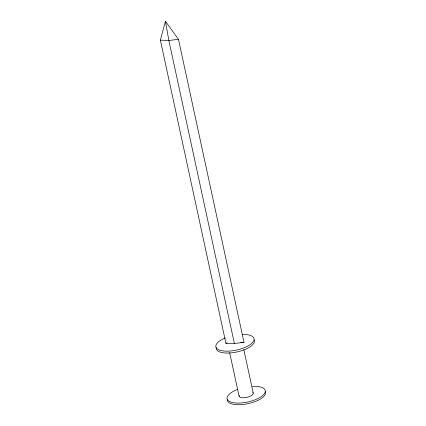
<?xml version="1.0" encoding="UTF-8"?>
<svg xmlns="http://www.w3.org/2000/svg" width="426" height="426" viewBox="0 0 426 426"><rect width="100%" height="100%" fill="white"/><g stroke="black" fill="none" stroke-linecap="round" stroke-linejoin="round"><path stroke-width="0.64" d="M160.362 40.151L165.432 21.3L178.473 39.325L243.991 342.355L234.38 343.505L225.876 343.18L160.362 40.151L168.866 40.475L178.473 39.325M225.876 343.18L227.17 343.122M240.759 342.499L243.991 342.355L242.032 342.28M165.757 22.562L165.432 21.3L168.866 40.475L234.38 343.505M243.837 349.661L253.246 393.198M229.662 352.648L239.077 396.18M252.879 392.543A7.242 2.769 -12.2 0 1 246.649 397.421A7.242 2.769 -12.2 0 1 239.194 395.424M254.168 339.767A19.543 7.482 -12.2 0 1 236.483 352.062A19.543 7.482 -12.2 0 1 216.227 347.616M242.538 334.373A19.543 7.482 -12.2 0 1 250.536 344.336A19.543 7.482 -12.2 0 1 220.764 350.497A19.543 7.482 -12.2 0 1 225.301 337.94M252.432 386.334A19.543 7.482 -12.2 0 1 262.038 396.052A19.543 7.482 -12.2 0 1 231.675 402.341A19.543 7.482 -12.2 0 1 237.788 389.364M265.339 391.451A19.543 7.482 -12.2 0 1 247.66 403.747A19.543 7.482 -12.2 0 1 227.399 399.306"/></g></svg>
